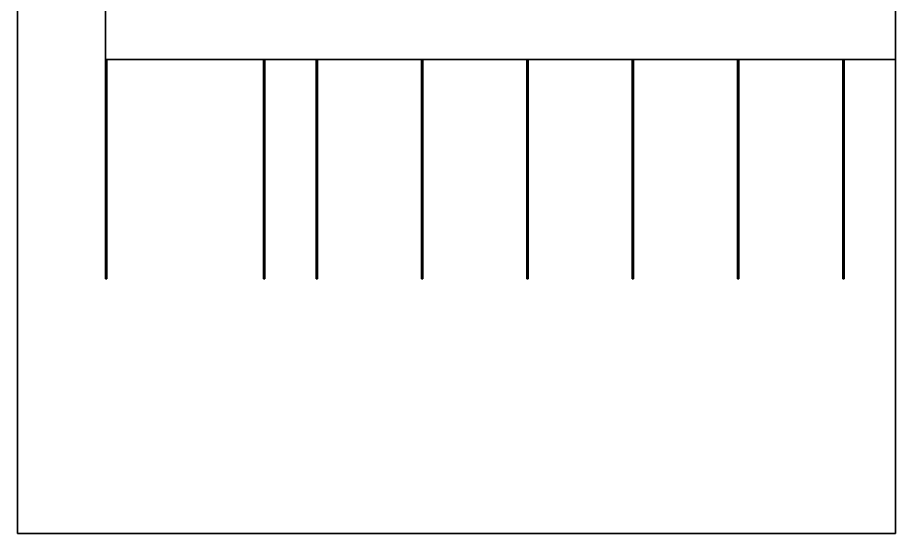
# Model space of a CAD drawing. Header units: metres. Extents: x 0 to 20, y 0 to 50.
# Drawn here: x 0 to 20, y 0 to 11.76 of the extents above; entities that cross this region are included whole.
import ezdxf

# ---------------------------------------------------------------- set-up
doc = ezdxf.new("R2010")
doc.units = ezdxf.units.M
doc.layers.add('MODELO_3D', color=7, linetype='Continuous')

msp = doc.modelspace()

# ---------------------------------------------------------------- linework, layer by layer
at = {"layer": 'MODELO_3D'}
for points in [[(0, 0, -0.25), (0, 0, -0.05), (0, 50, -0.05), (0, 50, -0.25)], [(0, 50, -0.25), (20, 50, -0.25), (20, 0, -0.25), (0, 0, -0.25)], [(20, 50, -0.05), (0, 50, -0.05), (0, 0, -0.05), (20, 0, -0.05)], [(20, 50, -0.25), (20, 50, -0.05), (20, 0, -0.05), (20, 0, -0.25)], [(0, 0, -0.05), (0, 0), (0, 12), (0, 12, -0.05)], [(0, 12, -0.05), (20, 12, -0.05), (20, 0, -0.05), (0, 0, -0.05)], [(20, 12), (0, 12), (0, 0), (20, 0)], [(2, 10.799999), (2, 10.799999, 0.03), (2, 12, 0.03), (2, 12)], [(2, 12), (20, 12), (20, 10.799999), (2, 10.799999)], [(20, 12, 0.03), (2, 12, 0.03), (2, 10.799999, 0.03), (20, 10.799999, 0.03)], [(20, 12, -0.05), (20, 12), (20, 0), (20, 0, -0.05)], [(20, 12), (20, 12, 0.03), (20, 10.799999, 0.03), (20, 10.799999)], [(2, 5.8, 0.005), (2, 5.8, 0.02), (2, 10.8, 0.02), (2, 10.8, 0.005)], [(2, 10.8, 0.005), (2, 10.8, 0.02), (2.035, 10.8, 0.02), (2.035, 10.8, 0.005)], [(2, 10.8, 0.005), (2.035, 10.8, 0.005), (2.035, 5.8, 0.005), (2, 5.8, 0.005)], [(2.035, 10.8, 0.02), (2, 10.8, 0.02), (2, 5.8, 0.02), (2.035, 5.8, 0.02)], [(2.035, 10.8, 0.005), (2.035, 10.8, 0.02), (2.035, 5.8, 0.02), (2.035, 5.8, 0.005)], [(5.6, 5.8, 0.005), (5.6, 5.8, 0.02), (5.6, 10.8, 0.02), (5.6, 10.8, 0.005)], [(5.6, 10.8, 0.005), (5.6, 10.8, 0.02), (5.635, 10.8, 0.02), (5.635, 10.8, 0.005)], [(5.6, 10.8, 0.005), (5.635, 10.8, 0.005), (5.635, 5.8, 0.005), (5.6, 5.8, 0.005)], [(5.635, 10.8, 0.02), (5.6, 10.8, 0.02), (5.6, 5.8, 0.02), (5.635, 5.8, 0.02)], [(5.635, 10.8, 0.005), (5.635, 10.8, 0.02), (5.635, 5.8, 0.02), (5.635, 5.8, 0.005)], [(6.8, 5.8, 0.005), (6.8, 5.8, 0.02), (6.8, 10.8, 0.02), (6.8, 10.8, 0.005)], [(6.8, 10.8, 0.005), (6.8, 10.8, 0.02), (6.835, 10.8, 0.02), (6.835, 10.8, 0.005)], [(6.8, 10.8, 0.005), (6.835, 10.8, 0.005), (6.835, 5.8, 0.005), (6.8, 5.8, 0.005)], [(6.835, 10.8, 0.02), (6.8, 10.8, 0.02), (6.8, 5.8, 0.02), (6.835, 5.8, 0.02)], [(6.835, 10.8, 0.005), (6.835, 10.8, 0.02), (6.835, 5.8, 0.02), (6.835, 5.8, 0.005)], [(9.2, 5.8, 0.005), (9.2, 5.8, 0.02), (9.2, 10.8, 0.02), (9.2, 10.8, 0.005)], [(9.2, 10.8, 0.005), (9.2, 10.8, 0.02), (9.235, 10.8, 0.02), (9.235, 10.8, 0.005)], [(9.2, 10.8, 0.005), (9.235, 10.8, 0.005), (9.235, 5.8, 0.005), (9.2, 5.8, 0.005)], [(9.235, 10.8, 0.02), (9.2, 10.8, 0.02), (9.2, 5.8, 0.02), (9.235, 5.8, 0.02)], [(9.2, 5.8, 0.005), (9.2, 5.8, 0.02), (9.2, 10.8, 0.02), (9.2, 10.8, 0.005)], [(9.2, 10.8, 0.005), (9.2, 10.8, 0.02), (9.235, 10.8, 0.02), (9.235, 10.8, 0.005)], [(9.2, 10.8, 0.005), (9.235, 10.8, 0.005), (9.235, 5.8, 0.005), (9.2, 5.8, 0.005)], [(9.235, 10.8, 0.02), (9.2, 10.8, 0.02), (9.2, 5.8, 0.02), (9.235, 5.8, 0.02)], [(9.235, 10.8, 0.005), (9.235, 10.8, 0.02), (9.235, 5.8, 0.02), (9.235, 5.8, 0.005)], [(9.235, 10.8, 0.005), (9.235, 10.8, 0.02), (9.235, 5.8, 0.02), (9.235, 5.8, 0.005)], [(11.6, 5.8, 0.005), (11.6, 5.8, 0.02), (11.6, 10.8, 0.02), (11.6, 10.8, 0.005)], [(11.6, 10.8, 0.005), (11.6, 10.8, 0.02), (11.635, 10.8, 0.02), (11.635, 10.8, 0.005)], [(11.6, 10.8, 0.005), (11.635, 10.8, 0.005), (11.635, 5.8, 0.005), (11.6, 5.8, 0.005)], [(11.635, 10.8, 0.02), (11.6, 10.8, 0.02), (11.6, 5.8, 0.02), (11.635, 5.8, 0.02)], [(11.6, 5.8, 0.005), (11.6, 5.8, 0.02), (11.6, 10.8, 0.02), (11.6, 10.8, 0.005)], [(11.6, 10.8, 0.005), (11.6, 10.8, 0.02), (11.635, 10.8, 0.02), (11.635, 10.8, 0.005)], [(11.6, 10.8, 0.005), (11.635, 10.8, 0.005), (11.635, 5.8, 0.005), (11.6, 5.8, 0.005)], [(11.635, 10.8, 0.02), (11.6, 10.8, 0.02), (11.6, 5.8, 0.02), (11.635, 5.8, 0.02)], [(11.635, 10.8, 0.005), (11.635, 10.8, 0.02), (11.635, 5.8, 0.02), (11.635, 5.8, 0.005)], [(11.635, 10.8, 0.005), (11.635, 10.8, 0.02), (11.635, 5.8, 0.02), (11.635, 5.8, 0.005)], [(14, 5.8, 0.005), (14, 5.8, 0.02), (14, 10.8, 0.02), (14, 10.8, 0.005)], [(14, 10.8, 0.005), (14, 10.8, 0.02), (14.035, 10.8, 0.02), (14.035, 10.8, 0.005)], [(14, 10.8, 0.005), (14.035, 10.8, 0.005), (14.035, 5.8, 0.005), (14, 5.8, 0.005)], [(14.035, 10.8, 0.02), (14, 10.8, 0.02), (14, 5.8, 0.02), (14.035, 5.8, 0.02)], [(14, 5.8, 0.005), (14, 5.8, 0.02), (14, 10.8, 0.02), (14, 10.8, 0.005)], [(14, 10.8, 0.005), (14, 10.8, 0.02), (14.035, 10.8, 0.02), (14.035, 10.8, 0.005)], [(14, 10.8, 0.005), (14.035, 10.8, 0.005), (14.035, 5.8, 0.005), (14, 5.8, 0.005)], [(14.035, 10.8, 0.02), (14, 10.8, 0.02), (14, 5.8, 0.02), (14.035, 5.8, 0.02)], [(14.035, 10.8, 0.005), (14.035, 10.8, 0.02), (14.035, 5.8, 0.02), (14.035, 5.8, 0.005)], [(14.035, 10.8, 0.005), (14.035, 10.8, 0.02), (14.035, 5.8, 0.02), (14.035, 5.8, 0.005)], [(16.4, 5.8, 0.005), (16.4, 5.8, 0.02), (16.4, 10.8, 0.02), (16.4, 10.8, 0.005)], [(16.4, 10.8, 0.005), (16.4, 10.8, 0.02), (16.434999, 10.8, 0.02), (16.434999, 10.8, 0.005)], [(16.4, 10.8, 0.005), (16.434999, 10.8, 0.005), (16.434999, 5.8, 0.005), (16.4, 5.8, 0.005)], [(16.434999, 10.8, 0.02), (16.4, 10.8, 0.02), (16.4, 5.8, 0.02), (16.434999, 5.8, 0.02)], [(16.4, 5.8, 0.005), (16.4, 5.8, 0.02), (16.4, 10.8, 0.02), (16.4, 10.8, 0.005)], [(16.4, 10.8, 0.005), (16.4, 10.8, 0.02), (16.434999, 10.8, 0.02), (16.434999, 10.8, 0.005)], [(16.4, 10.8, 0.005), (16.434999, 10.8, 0.005), (16.434999, 5.8, 0.005), (16.4, 5.8, 0.005)], [(16.434999, 10.8, 0.02), (16.4, 10.8, 0.02), (16.4, 5.8, 0.02), (16.434999, 5.8, 0.02)], [(16.434999, 10.8, 0.005), (16.434999, 10.8, 0.02), (16.434999, 5.8, 0.02), (16.434999, 5.8, 0.005)], [(16.434999, 10.8, 0.005), (16.434999, 10.8, 0.02), (16.434999, 5.8, 0.02), (16.434999, 5.8, 0.005)], [(18.799999, 5.8, 0.005), (18.799999, 5.8, 0.02), (18.799999, 10.8, 0.02), (18.799999, 10.8, 0.005)], [(18.799999, 10.8, 0.005), (18.799999, 10.8, 0.02), (18.834999, 10.8, 0.02), (18.834999, 10.8, 0.005)], [(18.799999, 10.8, 0.005), (18.834999, 10.8, 0.005), (18.834999, 5.8, 0.005), (18.799999, 5.8, 0.005)], [(18.834999, 10.8, 0.02), (18.799999, 10.8, 0.02), (18.799999, 5.8, 0.02), (18.834999, 5.8, 0.02)], [(18.834999, 10.8, 0.005), (18.834999, 10.8, 0.02), (18.834999, 5.8, 0.02), (18.834999, 5.8, 0.005)], [(20, 10.799999), (20, 10.799999, 0.03), (2, 10.799999, 0.03), (2, 10.799999)], [(2.035, 5.8, 0.005), (2.035, 5.8, 0.02), (2, 5.8, 0.02), (2, 5.8, 0.005)], [(5.635, 5.8, 0.005), (5.635, 5.8, 0.02), (5.6, 5.8, 0.02), (5.6, 5.8, 0.005)], [(6.835, 5.8, 0.005), (6.835, 5.8, 0.02), (6.8, 5.8, 0.02), (6.8, 5.8, 0.005)], [(9.235, 5.8, 0.005), (9.235, 5.8, 0.02), (9.2, 5.8, 0.02), (9.2, 5.8, 0.005)], [(9.235, 5.8, 0.005), (9.235, 5.8, 0.02), (9.2, 5.8, 0.02), (9.2, 5.8, 0.005)], [(11.635, 5.8, 0.005), (11.635, 5.8, 0.02), (11.6, 5.8, 0.02), (11.6, 5.8, 0.005)], [(11.635, 5.8, 0.005), (11.635, 5.8, 0.02), (11.6, 5.8, 0.02), (11.6, 5.8, 0.005)], [(14.035, 5.8, 0.005), (14.035, 5.8, 0.02), (14, 5.8, 0.02), (14, 5.8, 0.005)], [(14.035, 5.8, 0.005), (14.035, 5.8, 0.02), (14, 5.8, 0.02), (14, 5.8, 0.005)], [(16.434999, 5.8, 0.005), (16.434999, 5.8, 0.02), (16.4, 5.8, 0.02), (16.4, 5.8, 0.005)], [(16.434999, 5.8, 0.005), (16.434999, 5.8, 0.02), (16.4, 5.8, 0.02), (16.4, 5.8, 0.005)], [(18.834999, 5.8, 0.005), (18.834999, 5.8, 0.02), (18.799999, 5.8, 0.02), (18.799999, 5.8, 0.005)], [(20, 0, -0.25), (20, 0, -0.05), (0, 0, -0.05), (0, 0, -0.25)], [(20, 0, -0.05), (20, 0), (0, 0), (0, 0, -0.05)]]:
    msp.add_3dface(points, dxfattribs=at)

doc.saveas('drawing.dxf')
